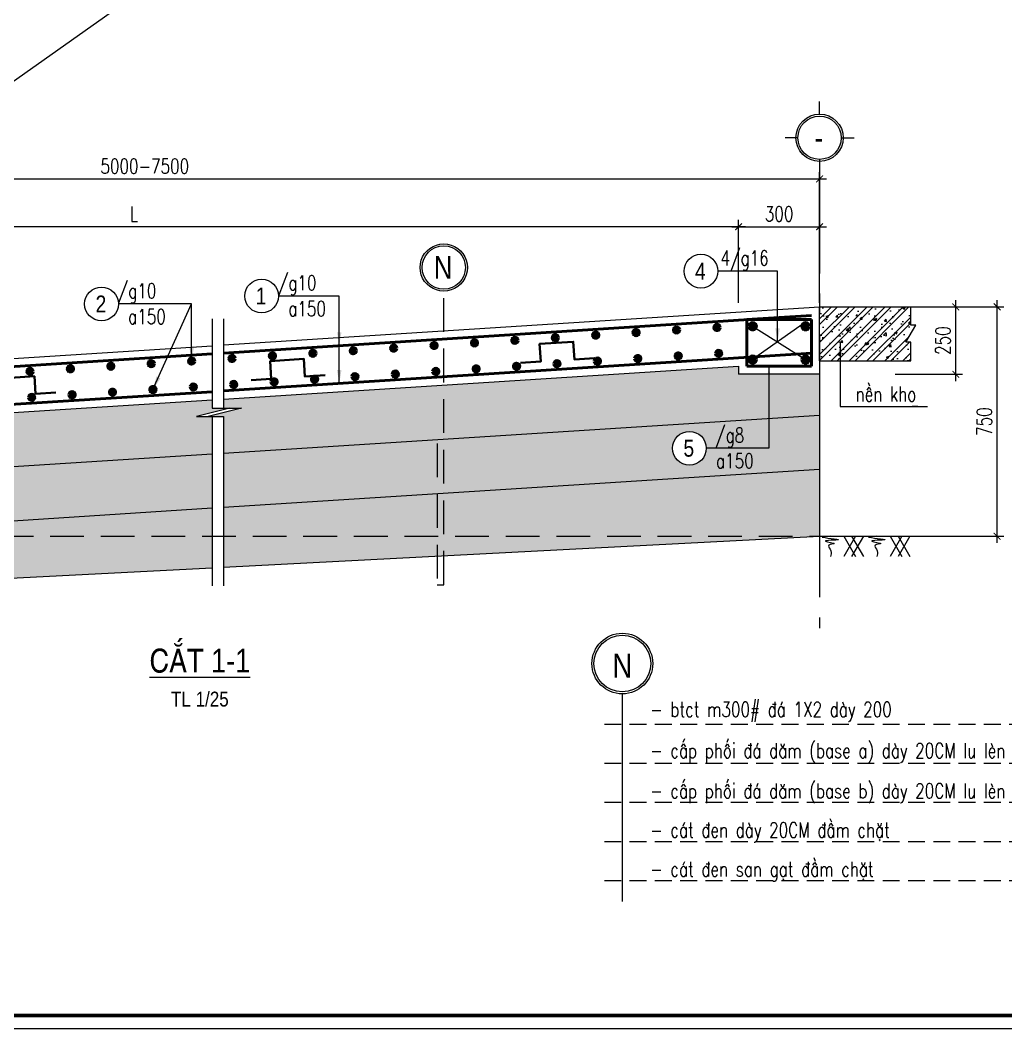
# Model space of a CAD drawing. Header units: inches. Extents: x 541671 to 837720, y 76128 to 1008472.
# Drawn here: x 814675 to 829280, y 139378 to 154330 of the extents above; entities that cross this region are included whole.
import ezdxf
from ezdxf.enums import TextEntityAlignment as Align

# ---------------------------------------------------------------- set-up
doc = ezdxf.new("R2010")
doc.units = ezdxf.units.IN
doc.header["$MEASUREMENT"] = 0
doc.header["$PDMODE"] = 32
doc.header["$PDSIZE"] = -1
doc.linetypes.add('CENTER', pattern=[2, 1.25, -0.25, 0.25, -0.25])
doc.linetypes.add('HIDDEN', pattern=[0.375, 0.25, -0.125])
doc.layers.get('0').update_dxf_attribs({"lineweight": 18})
for name, color, linetype, lineweight in [('Dim2', 8, 'Continuous', 15), ('EG Dim', 8, 'Continuous', 18), ('EG Hatch', 252, 'Continuous', 5), ('EG Khac', 4, 'Continuous', 9), ('EG Net dam1', 1, 'Continuous', 40), ('EG Net dam3', 1, 'Continuous', 50), ('EG Net khuat', 4, 'HIDDEN', 20), ('EG Net manh', 199, 'Continuous', 15), ('EG Net thay', 7, 'Continuous', 20), ('EG Text1', 3, 'Continuous', 20), ('EG Text2', 7, 'Continuous', 25), ('ISO', 153, 'Continuous', 15), ('KICH THUOC', 8, 'Continuous', 15), ('KICHTHUOC', 4, 'Continuous', 18), ('LC Net dam3', 1, 'Continuous', 60), ('LC Net manh', 239, 'Continuous', 5), ('LC Net thay', 7, 'Continuous', 25), ('LC Text1', 3, 'Continuous', 20), ('LC Text2', 7, 'Continuous', 25), ('TEXT1', 3, 'Continuous', 15), ('Text2', 7, 'Continuous', 25), ('TRUC', 253, 'CENTER', 15)]:
    doc.layers.add(name, color=color, linetype=linetype, lineweight=lineweight)
doc.layers.add('KCS_Plotter', color=11, linetype='Continuous', plot=False)
for name, color, linetype in [('Khuat', 6, 'HIDDEN'), ('Khungten_LCDI', 7, 'Continuous'), ('text', 7, 'Continuous')]:
    doc.layers.add(name, color=color, linetype=linetype)
doc.styles.add('EG 1', font='VHAVANB_2.TTF')
doc.styles.add('EG 2', font='vnromadi.shx', dxfattribs={"width": 0.75})
doc.styles.add('EG 3', font='italicc.shx', dxfattribs={"width": 0.75, "bigfont": 'romansvn.shx'})
doc.styles.add('EG Hai', font='VHARIALN_3.TTF', dxfattribs={"width": 0.7})
doc.styles.add('EG Huy', font='vnsimli.shx', dxfattribs={"width": 0.75})
doc.styles.add('EG Ngoc', font='romans.shx', dxfattribs={"width": 0.75, "bigfont": 'romansvn.shx'})
doc.styles.add('Khungten', font='VHAVAN_2.TTF', dxfattribs={"width": 0.8, "height": 5000})
doc.styles.add('LC 1', font='VHAVANB_2.TTF')
doc.styles.add('Title', font='VHAVAN_2.TTF', dxfattribs={"width": 0.8})
doc.dimstyles.new('EG 100-1', dxfattribs={"dimscale": 100, "dimtxt": 2.2, "dimasz": 1, "dimexe": 1, "dimexo": 0, "dimgap": 0.8, "dimtad": 1, "dimdec": 0, "dimzin": 0, "dimdsep": 46, "dimtxsty": 'EG Ngoc', "dimblk": 'ARCHTICK', "dimcen": 0.09, "dimdle": 1, "dimclrd": 256, "dimclre": 256, "dimclrt": 3, "dimadec": 0, "dimazin": 0, "dimtfac": 1, "dimtdec": 0, "dimtmove": 0, "dimatfit": 3, "dimfxl": 1, "dimtolj": 1, "dimtzin": 0, "dimarcsym": 0})

# ---------------------------------------------------------------- blocks, each defined once
blk = doc.blocks.new('_ArchTick')
at = {"color": 0, "linetype": 'ByBlock', "const_width": 0.15}
blk.add_lwpolyline([(-0.5, -0.5), (0.5, 0.5)], dxfattribs=at)
blk = doc.blocks.new('*D596')
at = {"layer": 'Defpoints', "color": 0, "transparency": 16777216}
for p in [(827639, 150080), (829152, 150080), (827639, 146680)]:
    blk.add_point(p, dxfattribs=at)
at = {"layer": 'EG Dim', "lineweight": -2, "transparency": 16777216}
for p, q in [((829152, 146580), (829152, 150180)), ((827639, 150080), (829252, 150080)), ((827639, 146680), (829252, 146680))]:
    blk.add_line(p, q, dxfattribs=at)
at = {"layer": 'EG Dim', "lineweight": -2, "transparency": 16777216, "xscale": 100, "yscale": 100, "zscale": 100}
for p, rotation in [((829152, 150080), 90), ((829152, 146680), 270)]:
    blk.add_blockref('_ArchTick', p, dxfattribs=dict(at, rotation=rotation))
at = {"layer": 'EG Dim', "color": 3, "transparency": 16777216, "insert": (828962, 148380), "char_height": 220, "attachment_point": 5, "rotation": 90, "style": 'EG Ngoc'}
blk.add_mtext('\\A1;750', dxfattribs=at)
blk = doc.blocks.new('mat dat')
at = {"layer": 'LC Net manh'}
for p, q in [((2, 0), (3.73, -3)), ((3.73, 0), (2, -3)), ((3.15, 0), (4.88, -3)), ((4.88, 0), (3.15, -3))]:
    blk.add_line(p, q, dxfattribs=at)
blk.add_spline([(0, 0), (-1.21, -0.12), (1.21, -0.52), (-0.75, -0.75), (0.58, -1.1), (-0.23, -1.33), (0.06, -2.19), (0, -3)], degree=3, dxfattribs=at)
blk = doc.blocks.new('*D597')
at = {"layer": 'Defpoints', "color": 0, "transparency": 16777216}
for p in [(827639, 150080), (828539, 150080), (827639, 149080)]:
    blk.add_point(p, dxfattribs=at)
at = {"layer": 'EG Dim', "lineweight": -2, "transparency": 16777216}
for p, q in [((828539, 148980), (828539, 150180)), ((827639, 150080), (828639, 150080)), ((827639, 149080), (828639, 149080))]:
    blk.add_line(p, q, dxfattribs=at)
at = {"layer": 'EG Dim', "lineweight": -2, "transparency": 16777216, "xscale": 100, "yscale": 100, "zscale": 100}
for p, rotation in [((828539, 150080), 90), ((828539, 149080), 270)]:
    blk.add_blockref('_ArchTick', p, dxfattribs=dict(at, rotation=rotation))
at = {"layer": 'EG Dim', "color": 3, "transparency": 16777216, "insert": (828349, 149580), "char_height": 220, "attachment_point": 5, "rotation": 90, "style": 'EG Ngoc'}
blk.add_mtext('\\A1;250', dxfattribs=at)
blk = doc.blocks.new('*D598')
at = {"layer": 'Defpoints', "color": 0, "transparency": 16777216}
for p in [(826521, 151268), (825321, 150141), (826521, 150141)]:
    blk.add_point(p, dxfattribs=at)
at = {"layer": 'EG Dim', "lineweight": -2, "transparency": 16777216}
for p, q in [((825321, 150141), (825321, 151368)), ((826521, 150141), (826521, 151368)), ((825221, 151268), (826621, 151268))]:
    blk.add_line(p, q, dxfattribs=at)
at = {"layer": 'EG Dim', "lineweight": -2, "transparency": 16777216, "xscale": 100, "yscale": 100, "zscale": 100, "rotation": 180}
blk.add_blockref('_ArchTick', (825321, 151268), dxfattribs=at)
at = {"layer": 'EG Dim', "lineweight": -2, "transparency": 16777216, "xscale": 100, "yscale": 100, "zscale": 100}
blk.add_blockref('_ArchTick', (826521, 151268), dxfattribs=at)
at = {"layer": 'EG Dim', "color": 3, "transparency": 16777216, "insert": (825921, 151458), "char_height": 220, "attachment_point": 5, "style": 'EG Ngoc'}
blk.add_mtext('\\A1;300', dxfattribs=at)
blk = doc.blocks.new('CHIDAN')
at = {"layer": 'EG Dim'}
blk.add_line((0, 0), (0.87, 0), dxfattribs=at)
at = {"layer": 'EG Text1', "color": 3, "style": 'EG 2', "width": 0.75}
blk.add_attdef('CD1', text='', height=2.2, dxfattribs=at).set_placement((0.67, 1), align=Align.BOTTOM_CENTER)
blk.add_attdef('CD2', text='', height=2.2, dxfattribs=at).set_placement((0.67, -3.2), align=Align.TOP_CENTER)
blk = doc.blocks.new('*D608')
at = {"layer": 'Defpoints', "color": 0, "transparency": 16777216}
for p in [(807401, 151268), (807401, 150141), (825321, 150141)]:
    blk.add_point(p, dxfattribs=at)
at = {"layer": 'EG Dim', "lineweight": -2, "transparency": 16777216}
for p, q in [((807401, 150141), (807401, 151368)), ((825321, 150141), (825321, 151368)), ((825421, 151268), (807301, 151268))]:
    blk.add_line(p, q, dxfattribs=at)
at = {"layer": 'EG Dim', "lineweight": -2, "transparency": 16777216, "xscale": 100, "yscale": 100, "zscale": 100, "rotation": 180}
blk.add_blockref('_ArchTick', (807401, 151268), dxfattribs=at)
at = {"layer": 'EG Dim', "lineweight": -2, "transparency": 16777216, "xscale": 100, "yscale": 100, "zscale": 100}
blk.add_blockref('_ArchTick', (825321, 151268), dxfattribs=at)
at = {"layer": 'EG Dim', "color": 3, "transparency": 16777216, "insert": (816361, 151458), "char_height": 220, "attachment_point": 5, "style": 'EG Ngoc'}
blk.add_mtext('\\A1;L', dxfattribs=at)
blk = doc.blocks.new('*D610')
at = {"layer": 'Defpoints', "color": 0, "transparency": 16777216}
for p in [(826521, 151976), (806521, 150141), (826521, 150141)]:
    blk.add_point(p, dxfattribs=at)
at = {"layer": 'EG Dim', "lineweight": -2, "transparency": 16777216}
for p, q in [((806521, 150141), (806521, 152076)), ((826521, 150141), (826521, 152076)), ((806421, 151976), (826621, 151976))]:
    blk.add_line(p, q, dxfattribs=at)
at = {"layer": 'EG Dim', "lineweight": -2, "transparency": 16777216, "xscale": 100, "yscale": 100, "zscale": 100, "rotation": 180}
blk.add_blockref('_ArchTick', (806521, 151976), dxfattribs=at)
at = {"layer": 'EG Dim', "lineweight": -2, "transparency": 16777216, "xscale": 100, "yscale": 100, "zscale": 100}
blk.add_blockref('_ArchTick', (826521, 151976), dxfattribs=at)
at = {"layer": 'EG Dim', "color": 3, "transparency": 16777216, "insert": (816521, 152166), "char_height": 220, "attachment_point": 5, "style": 'EG Ngoc'}
blk.add_mtext('\\A1;5000-7500', dxfattribs=at)
blk = doc.blocks.new('TTRUC')
at = {"layer": 'ISO'}
for p, q in [((0, 6.95), (0, 10.71)), ((-6.37, 0), (-10.13, 0)), ((6.37, 0), (10.13, 0)), ((0, -6.37), (0, -10.13))]:
    blk.add_line(p, q, dxfattribs=at)
blk.add_circle((0, 0), 6.37, dxfattribs=at)
at = {"layer": 'KICHTHUOC'}
blk.add_circle((0, 0), 6.95, dxfattribs=at)
blk = doc.blocks.new('theptron1')
at = {"layer": 'LC Net dam3'}
for p, q in [((-0.5, 0), (0.5, 0)), ((-0.35, 0.35), (0.35, -0.35)), ((0.35, 0.35), (-0.35, -0.35)), ((0, 0.5), (0, -0.5))]:
    blk.add_line(p, q, dxfattribs=at)
blk.add_circle((0, 0), 0.5, dxfattribs=at)
blk = doc.blocks.new('KHT')
at = {"layer": 'EG Net manh'}
blk.add_circle((-2.5, 0), 2.5, dxfattribs=at)
at = {"layer": 'EG Khac', "color": 3, "style": 'EG 3', "width": 0.75}
blk.add_attdef('DK', text='', height=2.2, dxfattribs=at).set_placement((2.81, 0.07), align=Align.BOTTOM_CENTER)
at = {"layer": 'EG Khac', "color": 7, "style": 'EG 1'}
blk.add_attdef('SH', text='', height=2.5, dxfattribs=at).set_placement((-2.5, 0), align=Align.MIDDLE_CENTER)
at = {"layer": 'EG Khac', "color": 3, "style": 'EG 3', "width": 0.75}
blk.add_attdef('KC', text='', height=2.2, dxfattribs=at).set_placement((2.72, -0.8), align=Align.TOP_CENTER)
blk = doc.blocks.new('TIEUDE2')
at = {"layer": 'LC Text2', "color": 7, "style": 'LC 1'}
blk.add_attdef('%%UTIªU§Ò', text='', height=3.5, dxfattribs=at).set_placement((0, 0), align=Align.BOTTOM_CENTER)
blk.add_attdef('TL', text='', height=2.2, dxfattribs=at).set_placement((0, -1.8), align=Align.TOP_CENTER)
blk = doc.blocks.new('lcdi fix')
at = {"layer": 'Defpoints', "lineweight": 0}
blk.add_lwpolyline([(-1200, -14850), (-1200, 14850), (40800, 14850), (40800, -14850)], close=True, dxfattribs=at)
at = {"layer": 'Khungten_LCDI', "color": 5, "lineweight": 60}
blk.add_lwpolyline([(0, -14650), (0, 14650), (40600, 14650), (40600, -14650)], close=True, dxfattribs=at)
at = {"color": 7, "style": 'Khungten', "width": 0.8}
for tag, p in [('REVISION', (39499, -10746)), ('NGAYHT', (39546, -11609))]:
    blk.add_attdef(tag, text='', height=200, dxfattribs=at).set_placement(p, align=Align.CENTER)
at = {"layer": 'LC Text1', "style": 'Title', "width": 1.824646}
for tag, p, p2 in [('TENBANVE1', (36913, -8886), (40339, -8886)), ('TENBANVE2', (36913, -9562), (40339, -9562))]:
    blk.add_attdef(tag, text='', height=250, dxfattribs=at).set_placement(p, p2, align=Align.FIT)
at = {"layer": 'LC Text1', "style": 'Title', "width": 0.7}
blk.add_attdef('SOBANVE', text='', height=250, dxfattribs=at).set_placement((39562, -13896), align=Align.CENTER)

msp = doc.modelspace()

# ---------------------------------------------------------------- hatches: boundary and pattern name
at = {"layer": 'EG Hatch'}
h = msp.add_hatch(dxfattribs=at)
h.set_pattern_fill('BTCT', color=256, scale=50, style=0)
h.set_pattern_definition([(50, (707131.07, 161506.77), (358.6301, -31.3761), [37.5, -412.5]), (355, (707131.07, 161506.77), (-69.3757, 376.0961), [30, -330]), (100.4514, (707160.95, 161504.16), (289.2547, 344.7198), [31.8701, -350.5711]), (46.1842, (707131.07, 161606.77), (533.6205, -82.7595), [56.25, -618.75]), (96.6356, (707175.53, 161599.9), (467.3314, 487.059), [47.8051, -525.8565]), (351.1842, (707131.07, 161606.8), (467.331, 487.0593), [45, -495]), (21, (707181.07, 161581.77), (298.4535, -201.30945), [37.5, -412.5]), (326, (707181.07, 161581.77), (121.6577, 362.575), [30, -330]), (71.4514, (707205.94, 161565), (420.1113, 161.2652), [31.8701, -350.5711]), (37.5, (707131.07, 161506.77), (6.07993, 166.44693), [0, -326, 0, -335, 0, -331.25]), (7.5, (707131.07, 161506.77), (131.53477, 197.20586), [0, -191, 0, -318.5, 0, -126.25]), (327.5, (707019.57, 161506.77), (266.91122, -11.27744), [0, -125, 0, -390, 0, -517.5]), (317.5, (706969.57, 161506.77), (291.5931, 50.0525), [0, -162.5, 0, -259, 0, -367.5]), (45, (707131.07, 161506.77), (-132.58252, 132.58252), []), (45, (707219.45, 161506.77), (-132.58252, 132.58252), [])])
h.paths.add_polyline_path([(826520.6, 150080.4), (826520.6, 149280.4), (827871.2, 149280.4), (827871.2, 149558.7), (827798, 149558.7), (827871.2, 149682.6), (827871.2, 150080.4)])
h.paths.add_polyline_path([(828184, 149313.2), (828184, 149847.5), (828514, 149847.5), (828514, 149313.2)], flags=9)
at = {"layer": 'EG Hatch', "ltscale": 0.2}
h = msp.add_hatch(dxfattribs=at)
h.set_pattern_fill('BTGV-02', color=256, scale=500, angle=45, style=0)
h.set_pattern_definition([(45, (766096.7, 312525.5), (-353.5534, 353.5534), [0, -500]), (45, (766223.96, 312405.3), (-353.5534, 353.5534), [0, -500]), (45, (766043.65, 312606.83), (-353.5534, 353.5534), [0, -500]), (23.1986, (765969.41, 312313.38), (1414.213627, 707.10691), [53.8515, -2638.731]), (261.8699, (766018.9, 312334.6), (353.55332, 1767.76697), [25, -2475]), (175.6013, (766015.37, 312309.85), (3889.087098, -353.552895), [46.0975, -4563.6745]), (251.5651, (765941.12, 312150.75), (0.00076, -707.10695), [11.1805, -1106.8535]), (11.3099, (765937.59, 312140.14), (1060.66049, 353.55276), [18.028, -1784.748]), (153.4349, (765955.26, 312143.68), (-1060.65976, 353.55411), [15.8115, -1565.3275]), (270, (766202.75, 312341.67), (353.5535, -353.5535), [21.213, -685.8935]), (45, (766202.75, 312320.45), (6e-14, 707.1068), [30, -470]), (180, (766223.96, 312341.67), (-353.5535, -353.5535), [21.213, -685.8935]), (296.5651, (765934.05, 312525.51), (-353.55411, 1060.65976), [15.8115, -1565.3275]), (45, (765941.1, 312511.37), (6e-14, 707.1068), [25, -475]), (188.1301, (765958.8, 312529.05), (-1767.76697, -353.55332), [25, -2475]), (258.6901, (765743.13, 312341.67), (353.55276, 1060.66049), [18.028, -1784.748]), (26.5651, (765739.6, 312323.99), (-1060.65976, -353.55411), [31.623, -1549.516]), (171.8699, (765767.88, 312338.13), (1767.76697, -353.55332), [25, -2475]), (45, (765859.8, 312430.06), (-353.5534, 353.5534), [0, -500]), (45, (765856.27, 312242.67), (-353.5534, 353.5534), [0, -500]), (45, (766086.1, 312210.85), (-353.5534, 353.5534), [0, -500]), (45, (766071.94, 312415.9), (-353.5534, 353.5534), [0, -500]), (45, (765909.3, 312373.5), (-353.5534, 353.5534), [0, -500]), (45, (765820.9, 312306.3), (-353.5534, 353.5534), [0, -500]), (45, (765873.95, 312316.9), (-353.5534, 353.5534), [0, -500]), (45, (765944.66, 312217.9), (-353.5534, 353.5534), [0, -500]), (45, (765845.66, 312147.2), (-353.5534, 353.5534), [0, -500]), (45, (765767.9, 312232.07), (-353.5534, 353.5534), [0, -500]), (45, (765679.5, 312299.24), (-353.5534, 353.5534), [0, -500]), (45, (765774.95, 312423), (-353.5534, 353.5534), [0, -500]), (45, (765838.6, 312514.9), (-353.5534, 353.5534), [0, -500]), (45, (765976.5, 312624.5), (-353.5534, 353.5534), [0, -500]), (45, (766001.23, 312430.06), (-353.5534, 353.5534), [0, -500]), (45, (765902.23, 312458.34), (-353.5534, 353.5534), [0, -500]), (45, (766100.2, 312316.9), (-353.5534, 353.5534), [0, -500]), (45, (766011.83, 312193.17), (-353.5534, 353.5534), [0, -500]), (45, (766195.7, 312221.46), (-353.5534, 353.5534), [0, -500]), (45, (766057.8, 312126), (-353.5534, 353.5534), [0, -500]), (45, (765955.26, 312002.26), (-353.5534, 353.5534), [0, -500]), (45, (766015.37, 312027), (-353.5534, 353.5534), [0, -500]), (45, (765969.4, 312080.04), (-353.5534, 353.5534), [0, -500]), (45, (766262.86, 312260.35), (-353.5534, 353.5534), [0, -500]), (45, (766160.3, 312447.73), (-353.5534, 353.5534), [0, -500]), (45, (766036.6, 312536.1), (-353.5534, 353.5534), [0, -500]), (45, (766128.5, 312118.93), (-353.5534, 353.5534), [0, -500])])
h.paths.add_polyline_path([(826520.6, 148477.1), (826520.6, 149080.4), (825320.6, 149080.4), (825320.6, 149201.9), (817688.6, 148713.5), (817688.6, 148580.8), (817952.3, 148580.8), (817458.1, 148452.8), (817688.6, 148452.8), (817688.6, 147911.8)])
h.paths.add_polyline_path([(817519, 147901), (817519, 148452.8), (817458.1, 148452.8), (817288.6, 148452.8), (817782.7, 148580.8), (817688.6, 148580.8), (817519, 148580.8), (817519, 148702.6), (807400.6, 148055.1), (807400.6, 147800.4), (807400.6, 147253.4)])
h.paths.add_polyline_path([(808547.6, 147692.4, -1), (809047.6, 147692.4, -1)], flags=16)
h.paths.add_polyline_path([(808674.8, 147505.8), (808957.4, 147505.8), (808957.4, 147875.9), (808674.8, 147875.9)], flags=8)
h.paths.add_polyline_path([(807948.9, 147695.8), (808328.6, 147695.8), (808328.6, 148057.2), (807948.9, 148057.2)], flags=24)
h.paths.add_polyline_path([(807813.5, 147340.2), (808497, 147340.2), (808497, 147670.2), (807813.5, 147670.2)], flags=24)
at = {"layer": 'EG Hatch', "ltscale": 2}
h = msp.add_hatch(dxfattribs=at)
h.set_pattern_fill('BTGV-04', color=256, scale=500, style=0)
h.set_pattern_definition([(0, (766403.55, 312027.5), (0, 500), [0, -500]), (0, (766050.33, 312243.7), (0, 500), [0, -500]), (0, (766066, 312155.65), (0, 500), [0, -500]), (0, (766242.1, 312196.74), (0, 500), [0, -500]), (0, (766147.2, 312340.5), (0, 500), [0, -500]), (0, (766121.76, 312276.94), (0, 500), [0, -500]), (0, (766166.77, 312383.56), (0, 500), [0, -500]), (0, (766097.3, 312425.6), (0, 500), [0, -500]), (0, (766193.2, 312316.07), (0, 500), [0, -500]), (0, (766032.7, 312318.03), (0, 500), [0, -500]), (0, (766352.67, 312320), (0, 500), [0, -500]), (0, (766425.1, 312333.7), (0, 500), [0, -500]), (0, (766387.9, 312282.8), (0, 500), [0, -500]), (0, (766398.66, 312214.34), (0, 500), [0, -500]), (0, (766268.53, 312274), (0, 500), [0, -500]), (0, (766264.6, 312136.1), (0, 500), [0, -500]), (0, (766264.6, 312093.05), (0, 500), [0, -500]), (0, (766027.83, 312083.27), (0, 500), [0, -500]), (0, (766225.47, 312141.96), (0, 500), [0, -500]), (0, (766227.43, 311975.7), (0, 500), [0, -500]), (0, (766173.6, 312082.3), (0, 500), [0, -500]), (0, (766177.53, 312033.4), (0, 500), [0, -500]), (0, (766112.95, 311997.2), (0, 500), [0, -500]), (0, (766146.2, 312063.7), (0, 500), [0, -500]), (0, (766122.74, 312084.25), (0, 500), [0, -500]), (45, (766387.04, 312068.9), (0, 500.00015), [40, -667.107]), (135, (766415.33, 312097.18), (-500.00015, 0), [40, -667.107]), (270, (766387.04, 312125.46), (500, -9e-14), [56.5685, -443.4315]), (180, (766369.7, 312075.26), (-6e-14, -500), [60, -440]), (270, (766309.7, 312075.26), (500, -9e-14), [60, -440]), (45, (766309.7, 312015.26), (0, 500.00015), [84.853, -622.254]), (90, (766184.65, 312109.84), (-500, 3e-14), [84, -416]), (180, (766184.65, 312193.84), (-6e-14, -500), [84, -416]), (315, (766100.65, 312193.84), (500.00015, -1e-13), [118.794, -588.313]), (135, (766113.5, 312019.93), (-500.00015, 0), [35, -672.107]), (225, (766088.75, 312044.68), (-6e-14, -500.00015), [35, -672.107]), (0, (766064, 312019.93), (0, 500), [49.4975, -450.5025]), (0, (766296.26, 312357.95), (0, 500), [68.75, -431.25]), (90, (766365, 312357.95), (-500, 3e-14), [68.75, -431.25]), (225, (766365, 312426.7), (-6e-14, -500.00015), [97.227, -609.8795])])
h.paths.add_polyline_path([(817519, 147099.4), (817519, 147901), (807400.6, 147253.4), (807400.6, 146680.4), (807620.6, 146680.4), (807620.6, 146465.9)])
h.paths.add_polyline_path([(826520.6, 147675.5), (826520.6, 148477.1), (817688.6, 147911.8), (817688.6, 147110.2)])
h.paths.add_polyline_path([(824341.7, 147984.4, -1), (824841.7, 147984.4, -1)], flags=16)
h.paths.add_polyline_path([(824440.3, 147792.5), (824725, 147792.5), (824725, 148168.7), (824440.3, 148168.7)], flags=8)
h.paths.add_polyline_path([(825084.3, 147987.8), (825464, 147987.8), (825464, 148349.2), (825084.3, 148349.2)], flags=24)
h.paths.add_polyline_path([(824915.9, 147632.2), (825599.4, 147632.2), (825599.4, 147962.2), (824915.9, 147962.2)], flags=24)
h = msp.add_hatch(dxfattribs=at)
h.set_pattern_fill('AR-SAND', color=256, scale=100, style=0)
h.set_pattern_definition([(37.5, (765987.08, 311963.37), (-6.29934, 192.68238), [0, -152, 0, -170, 0, -162.5]), (7.5, (765987.08, 311963.37), (176.97767, 282.2146), [0, -82, 0, -137, 0, -52.5]), (327.5, (765864.08, 311963.37), (311.41419, 0.5659), [0, -50, 0, -180, 0, -235]), (317.5, (765864.08, 311963.37), (300.61266, 87.76756), [0, -25, 0, -118, 0, -135])])
h.paths.add_polyline_path([(817688.6, 147110.2), (817688.6, 146222.1), (826520.6, 146680.4), (826520.6, 147675.5)])
h.paths.add_polyline_path([(817519, 146213.3), (817519, 147099.4), (807620.6, 146465.9), (807620.6, 146120.4), (808020.6, 146120.4), (808020.6, 145720.4)])

# ---------------------------------------------------------------- linework, layer by layer
for p, q in [((826312.6, 149854), (825528.7, 149298.9)), ((825528.7, 149792.5), (826312.6, 149298.9))]:
    msp.add_line(p, q, dxfattribs=at)
at = {"layer": 'EG Net dam1'}
for points in [[(822088.6, 149250.9), (822388, 149270.1), (822371.3, 149531.1), (822870.3, 149563.1), (822887, 149302), (823186.4, 149321.2)], [(818096.8, 148995.5), (818396.2, 149014.6), (818379.5, 149275.7), (818878.5, 149307.6), (818895.2, 149046.6), (819194.6, 149065.7)], [(814105, 148740), (814404.4, 148759.1), (814387.6, 149020.2), (814886.6, 149052.1), (814903.3, 148791.1), (815202.7, 148810.2)]]:
    msp.add_lwpolyline(points, dxfattribs=at)
at = {"layer": 'EG Net dam3', "ltscale": 2}
for p, q in [((817688.6, 149394.8), (826400.6, 149952.4)), ((825440.6, 149891), (826400.6, 149952.4)), ((825440.6, 149200.4), (825440.6, 149891)), ((826400.6, 149891), (825440.6, 149891)), ((826400.6, 149200.4), (826400.6, 149891)), ((806640.6, 148687.8), (817519, 149384)), ((817688.6, 148833.8), (826400.6, 149391.4)), ((826400.6, 149200.4), (825440.6, 149200.4)), ((806640.6, 148126.7), (817519, 148822.9))]:
    msp.add_line(p, q, dxfattribs=at)
at = {"layer": 'EG Net khuat', "linetype": 'HIDDEN', "ltscale": 1000}
for p, q in [((823331.1, 143896.4), (831259.6, 143896.4)), ((823331.1, 143316.4), (831259.6, 143316.4)), ((823331.1, 142736.4), (831259.6, 142736.4)), ((823331.1, 142156.4), (831259.6, 142156.4)), ((823331.1, 141576.4), (831259.6, 141576.4))]:
    msp.add_line(p, q, dxfattribs=at)
at = {"layer": 'EG Net thay', "ltscale": 2}
for p, q in [((817688.6, 149515.1), (826520.6, 150080.4)), ((826520.6, 150080.4), (827871.2, 150080.4)), ((826520.6, 149280.4), (826520.6, 150080.4)), ((806520.6, 148800.4), (817519, 149504.3)), ((826520.6, 149280.4), (827871.2, 149280.4)), ((826520.6, 149280.4), (826520.6, 146680.4)), ((817688.6, 148713.5), (825320.6, 149201.9)), ((825320.6, 149201.9), (825320.6, 149080.4)), ((826520.6, 149080.4), (825320.6, 149080.4)), ((807400.6, 148055.1), (817519, 148702.6)), ((817688.6, 147911.8), (826520.6, 148477.1)), ((807400.6, 147253.4), (817519, 147901)), ((817688.6, 147110.2), (826520.6, 147675.5)), ((807620.6, 146465.9), (817519, 147099.4)), ((817688.6, 146222.1), (826520.6, 146680.4)), ((826520.6, 146680.4), (827854, 146680.4)), ((808020.6, 145720.4), (817519, 146213.3)), ((823597.6, 144342.6), (823597.6, 141265.3))]:
    msp.add_line(p, q, dxfattribs=at)
msp.add_lwpolyline([(827871.2, 149280.4), (827871.2, 149558.7), (827798, 149558.7), (827945.3, 149808.1), (827871.2, 149808.1), (827871.2, 150080.4)], dxfattribs=at)
at = {"layer": 'ISO'}
for radius in [450, 420]:
    msp.add_circle((823597.6, 144792.6), radius, dxfattribs=at)
msp.add_ellipse((820951.1, 150663.5), major_axis=(-321, 0), ratio=1, start_param=3.1416182, end_param=9.4248035, dxfattribs=at)
at = {"layer": 'KCS_Plotter', "ltscale": 50}
msp.add_line((794707.9, 139378), (836707.9, 169078), dxfattribs=at)
at = {"layer": 'Khuat', "color": 8, "ltscale": 2000}
msp.add_line((807620.6, 146680.4), (826520.6, 146680.4), dxfattribs=at)
msp.add_lwpolyline([(820855, 148054), (820855, 145961.2), (820951.1, 145961.2), (820951.1, 150313.5)], dxfattribs=at)
at = {"layer": 'KICH THUOC', "ltscale": 0.2}
for points in [[(817519, 149903.4), (817519, 148580.8), (817782.7, 148580.8), (817288.6, 148452.8), (817519, 148452.8), (817519, 145945)], [(817688.6, 149903.4), (817688.6, 148580.8), (817952.3, 148580.8), (817458.1, 148452.8), (817688.6, 148452.8), (817688.6, 145945)]]:
    msp.add_lwpolyline(points, dxfattribs=at)
at = {"layer": 'KICHTHUOC'}
msp.add_ellipse((820951.1, 150663.5), major_axis=(350, 0), ratio=1, start_param=-2.453701573257305e-06, end_param=6.283182853478013, dxfattribs=at)
at = {"layer": 'TRUC', "color": 8, "ltscale": 1200}
msp.add_line((826520.6, 152076.2), (826520.6, 145316.5), dxfattribs=at)

# ---------------------------------------------------------------- block references
at = {"layer": 'Dim2'}
ref = msp.add_blockref('TIEUDE2', (817337.8, 144555.9), dxfattribs=dict(at, xscale=100.0000003429595, yscale=100.0000003429595, zscale=100.0000003429595))
ref.add_attrib('%%UTIªU§Ò', '%%Uc¾t 1-1', dxfattribs={"layer": 'Text2', "color": 7, "height": 350, "style": 'EG Hai'}).set_placement((817337.8, 144555.9), align=Align.BOTTOM_CENTER)
ref.add_attrib('TL', 'TL 1/25', dxfattribs={"layer": 'Text2', "color": 7, "height": 220, "style": 'EG Hai'}).set_placement((817337.8, 144375.9), align=Align.TOP_CENTER)
at = {"layer": 'EG Dim'}
for p, xscale, yscale, zscale, rotation in [((825528.7, 149792.5), -100.0000003429595, 100.0000003429595, 100.0000003429145, 180), ((826312.6, 149792.5), 100.0000003429595, 100.0000003429595, 100.0000003429595, 180), ((824425.7, 149352.2), -83.60000028671963, 83.60000028670765, 83.60000028667658, 187.3238711510295), ((825024.5, 149390.5), -83.60000028671242, 83.60000028670765, 83.60000028667658, 187.3238711510301), ((822030.6, 149198.9), -83.60000028671242, 83.60000028670765, 83.60000028667658, 187.3238711510301), ((822629.4, 149237.2), -83.60000028671963, 83.60000028670765, 83.60000028667658, 187.3238711510295), ((823228.2, 149275.5), -83.60000028671963, 83.60000028670765, 83.60000028667658, 187.3238711510295), ((823827, 149313.9), -83.60000028671242, 83.60000028670765, 83.60000028667658, 187.3238711510301), ((819635.5, 149045.6), -83.60000028671242, 83.60000028670765, 83.60000028667658, 187.3238711510301), ((820234.3, 149083.9), -83.60000028671242, 83.60000028670765, 83.60000028667658, 187.3238711510301), ((820833.1, 149122.3), -83.60000028671963, 83.60000028670765, 83.60000028667658, 187.3238711510295), ((821431.9, 149160.6), -83.60000028671963, 83.60000028670765, 83.60000028667658, 187.3238711510295), ((817240.4, 148892.3), -83.60000028671242, 83.60000028670765, 83.60000028667658, 187.3238711510301), ((817839.2, 148930.7), -83.60000028671963, 83.60000028670765, 83.60000028667658, 187.3238711510295), ((818438, 148969), -83.60000028671963, 83.60000028670765, 83.60000028667658, 187.3238711510295), ((819036.8, 149007.3), -83.60000028671242, 83.60000028670765, 83.60000028667658, 187.3238711510301), ((814845.3, 148739), -83.60000028671242, 83.60000028670765, 83.60000028667658, 187.3238711510301), ((815444.1, 148777.4), -83.60000028671242, 83.60000028670765, 83.60000028667658, 187.3238711510301), ((816042.9, 148815.7), -83.60000028671963, 83.60000028670765, 83.60000028667658, 187.3238711510295), ((816641.7, 148854), -83.60000028671963, 83.60000028670765, 83.60000028667658, 187.3238711510295)]:
    msp.add_blockref('theptron1', p, dxfattribs=dict(at, xscale=xscale, yscale=yscale, zscale=zscale, rotation=rotation))
for p, xscale, yscale, zscale in [((823203.5, 149660.6), 83.60000028671493, 83.60000028671493, 83.60000028671493), ((823802.3, 149698.9), 83.60000028671493, 83.60000028671493, 83.60000028671493), ((824401.1, 149737.2), 83.60000028671493, 83.60000028671493, 83.60000028671493), ((824999.9, 149775.5), 83.60000028671493, 83.60000028671493, 83.60000028671493), ((820808.4, 149507.3), 83.60000028671493, 83.60000028671493, 83.60000028671493), ((821407.2, 149545.6), 83.60000028671493, 83.60000028671493, 83.60000028671493), ((822006, 149583.9), 83.60000028671493, 83.60000028671493, 83.60000028671493), ((822604.8, 149622.2), 83.60000028671493, 83.60000028671493, 83.60000028671493), ((818413.3, 149354), 83.60000028671493, 83.60000028671493, 83.60000028671493), ((819012.1, 149392.3), 83.60000028671493, 83.60000028671493, 83.60000028671493), ((819610.9, 149430.6), 83.60000028671493, 83.60000028671493, 83.60000028671493), ((820209.7, 149468.9), 83.60000028671493, 83.60000028671493, 83.60000028671493), ((816018.2, 149200.7), 83.60000028671493, 83.60000028671493, 83.60000028671493), ((816617, 149239), 83.60000028671493, 83.60000028671493, 83.60000028671493), ((817215.8, 149277.3), 83.60000028671493, 83.60000028671493, 83.60000028671493), ((817814.6, 149315.7), 83.60000028671493, 83.60000028671493, 83.60000028671493), ((825528.7, 149298.9), 100.0000003429595, 100.0000003429595, 100.0000003429595), ((826312.6, 149298.9), -100.0000003429595, 100.0000003429595, 100.0000003429145), ((814820.7, 149124), 83.60000028671493, 83.60000028671493, 83.60000028671493), ((815419.5, 149162.4), 83.60000028671493, 83.60000028671493, 83.60000028671493)]:
    msp.add_blockref('theptron1', p, dxfattribs=dict(at, xscale=xscale, yscale=yscale, zscale=zscale))
at = {"layer": 'EG Khac'}
ref = msp.add_blockref('KHT', (825012.7, 150609.6), dxfattribs=dict(at, xscale=100, yscale=100, zscale=100))
ref.add_attrib('SH', '4', dxfattribs={"layer": 'EG Text2', "height": 250, "style": 'EG Hai'}).set_placement((824753.7, 150609.6), align=Align.MIDDLE_CENTER)
ref.add_attrib('DK', '4/g16', dxfattribs={"layer": 'EG Text1', "color": 3, "height": 220, "style": 'EG Ngoc', "width": 0.75}).set_placement((825766.6, 150694.2), align=Align.RIGHT)
ref = msp.add_blockref('KHT', (818503, 150240.8), dxfattribs=dict(at, xscale=100, yscale=100, zscale=100))
ref.add_attrib('SH', '1', dxfattribs={"layer": 'EG Text2', "height": 250, "style": 'EG Hai'}).set_placement((818243.9, 150240.8), align=Align.MIDDLE_CENTER)
ref.add_attrib('DK', '/g10', dxfattribs={"layer": 'EG Text1', "color": 3, "height": 220, "style": 'EG Ngoc', "width": 0.75}).set_placement((819065.1, 150325.3), align=Align.RIGHT)
ref.add_attrib('KC', 'a150', dxfattribs={"layer": 'EG Text1', "color": 3, "height": 220, "style": 'EG Ngoc', "width": 0.75}).set_placement((819205.7, 149943.5), align=Align.RIGHT)
ref = msp.add_blockref('KHT', (816130.3, 150123.1), dxfattribs=dict(at, xscale=100, yscale=100, zscale=100))
ref.add_attrib('SH', '2', dxfattribs={"layer": 'EG Text2', "height": 250, "style": 'EG Hai'}).set_placement((815871.2, 150123.1), align=Align.MIDDLE_CENTER)
ref.add_attrib('DK', '/g10', dxfattribs={"layer": 'EG Text1', "color": 3, "height": 220, "style": 'EG Ngoc', "width": 0.75}).set_placement((816692.4, 150207.6), align=Align.RIGHT)
ref.add_attrib('KC', 'a150', dxfattribs={"layer": 'EG Text1', "color": 3, "height": 220, "style": 'EG Ngoc', "width": 0.75}).set_placement((816833, 149825.8), align=Align.RIGHT)
ref = msp.add_blockref('KHT', (824841.7, 147984.4), dxfattribs=dict(at, xscale=100, yscale=100, zscale=100))
ref.add_attrib('SH', '5', dxfattribs={"layer": 'EG Text2', "height": 250, "style": 'EG Hai'}).set_placement((824582.6, 147984.4), align=Align.MIDDLE_CENTER)
ref.add_attrib('DK', '/g8', dxfattribs={"layer": 'EG Text1', "color": 3, "height": 220, "style": 'EG Ngoc', "width": 0.75}).set_placement((825403.8, 148069), align=Align.RIGHT)
ref.add_attrib('KC', 'a150', dxfattribs={"layer": 'EG Text1', "color": 3, "height": 220, "style": 'EG Ngoc', "width": 0.75}).set_placement((825544.4, 147687.2), align=Align.RIGHT)
at = {"layer": 'EG Khac', "xscale": 100.0000003429595, "yscale": 100.0000003429595, "zscale": 100.0000003429595}
for p in [(826680.8, 146680.4), (827368.6, 146680.4)]:
    msp.add_blockref('mat dat', p, dxfattribs=at)
at = {"layer": 'EG Text1'}
ref = msp.add_blockref('CHIDAN', (827978.1, 148605.2), dxfattribs=dict(at, xscale=-100, yscale=100, zscale=100))
ref.add_attrib('CD1', 'nÒn kho', dxfattribs={"color": 3, "height": 220, "style": 'EG Huy', "width": 0.75}).set_placement((827503.9, 148611.9), align=Align.BOTTOM_CENTER)
at = {"layer": 'KICHTHUOC', "xscale": 50.39220997373923, "yscale": 50.39220995520009, "zscale": 50.392209963319}
msp.add_blockref('TTRUC', (826520.6, 152586.8), dxfattribs=at)
at = {"layer": 'LC Net thay'}
msp.add_blockref('lcdi fix', (795907.9, 154228), dxfattribs=at)

# ---------------------------------------------------------------- texts
at = {"layer": 'EG Text1', "style": 'EG Huy', "width": 0.75}
for s, p in [('- cÊp phèi ®¸ d¨m (base a) dµy 20CM lu lÌn k98', (824012, 143392.3)), ('- cÊp phèi ®¸ d¨m (base b) dµy 20CM lu lÌn k98', (824012, 142795.3)), ('- c¸t ®en dµy 20CM ®Çm chÆt ', (824012, 142215.2)), ('- c¸t ®en san g¹t ®Çm chÆt', (824012, 141635.2))]:
    msp.add_text(s, height=220, dxfattribs=at).set_placement(p)
at = {"layer": 'EG Text2', "lineweight": -2, "style": 'EG Hai'}
msp.add_text('n', height=360, dxfattribs=at).set_placement((823597.6, 144761.1), align=Align.MIDDLE_CENTER)
at = {"layer": 'text', "ltscale": 0.2, "style": 'EG Hai'}
for s, p in [('-', (826511.2, 152319.7)), ('n', (820941.7, 150396.5))]:
    msp.add_text(s, height=335.4, dxfattribs=at).set_placement(p, align=Align.BOTTOM_CENTER)
at = {"layer": 'TEXT1', "color": 3, "style": 'EG Huy', "width": 0.75}
msp.add_text('- btct m300# ®¸ 1X2 dµy 200', height=220, dxfattribs=at).set_placement((824012, 144003.1))

# ---------------------------------------------------------------- dimensions: what is measured, and where the dimension line sits
at = {"layer": 'EG Dim'}
for base, p1, p2, text, picture, middle in [((826520.6, 151976.2), (806520.6, 150141.1), (826520.6, 150141.1), '5000-7500', '*D610', (816520.6, 152166.2)), ((807400.6, 151267.9), (825320.6, 150141.1), (807400.6, 150141.1), 'L', '*D608', (816360.6, 151457.9))]:
    dim = msp.add_linear_dim(base=base, p1=p1, p2=p2, text=text, dimstyle='EG 100-1', override={"dimlfac": 0.25, "dimtmove": 1}, dxfattribs=at)
    dim.commit()
    dim.dimension.update_dxf_attribs({"geometry": picture, "text_midpoint": middle})
dim = msp.add_linear_dim(base=(826520.6, 151267.9), p1=(825320.6, 150141.1), p2=(826520.6, 150141.1), dimstyle='EG 100-1', override={"dimlfac": 0.25, "dimtmove": 1}, dxfattribs=at)
dim.commit()
dim.dimension.update_dxf_attribs({"geometry": '*D598', "text_midpoint": (825920.6, 151457.9)})
dim = msp.add_linear_dim(base=(829151.7, 150080.4), p1=(827639.2, 146680.4), p2=(827639.2, 150080.4), angle=90, text='750', dimstyle='EG 100-1', override={"dimlfac": 0.25, "dimtmove": 1}, dxfattribs=at)
dim.commit()
dim.dimension.update_dxf_attribs({"geometry": '*D596', "text_midpoint": (828961.7, 148380.4)})
dim = msp.add_linear_dim(base=(828539, 150080.4), p1=(827639.2, 149080.4), p2=(827639.2, 150080.4), angle=90, dimstyle='EG 100-1', override={"dimlfac": 0.25, "dimtmove": 1}, dxfattribs=at)
dim.commit()
dim.dimension.update_dxf_attribs({"geometry": '*D597', "text_midpoint": (828349, 149580.4)})

# ---------------------------------------------------------------- leaders
for points in [[(825897.7, 149560.2), (825897.7, 150609.6), (825022.3, 150609.6)], [(817215.8, 149277.3), (817215.8, 150123.1), (816139.9, 150123.1)], [(816641.7, 148854), (817215.8, 150123.1)], [(819403, 148943.5), (819403, 150240.8), (818512.5, 150240.8)], [(819403, 149504.5), (819403, 150240.8)], [(826827, 149559.5), (826824.7, 148605.2), (828117.4, 148605.2)], [(825769.6, 149200.4), (825769.6, 147984.4), (824841.7, 147984.4)]]:
    msp.add_leader(points, dimstyle='EG 100-1', override={"dimasz": 2}, dxfattribs=at)

doc.saveas('drawing.dxf')
